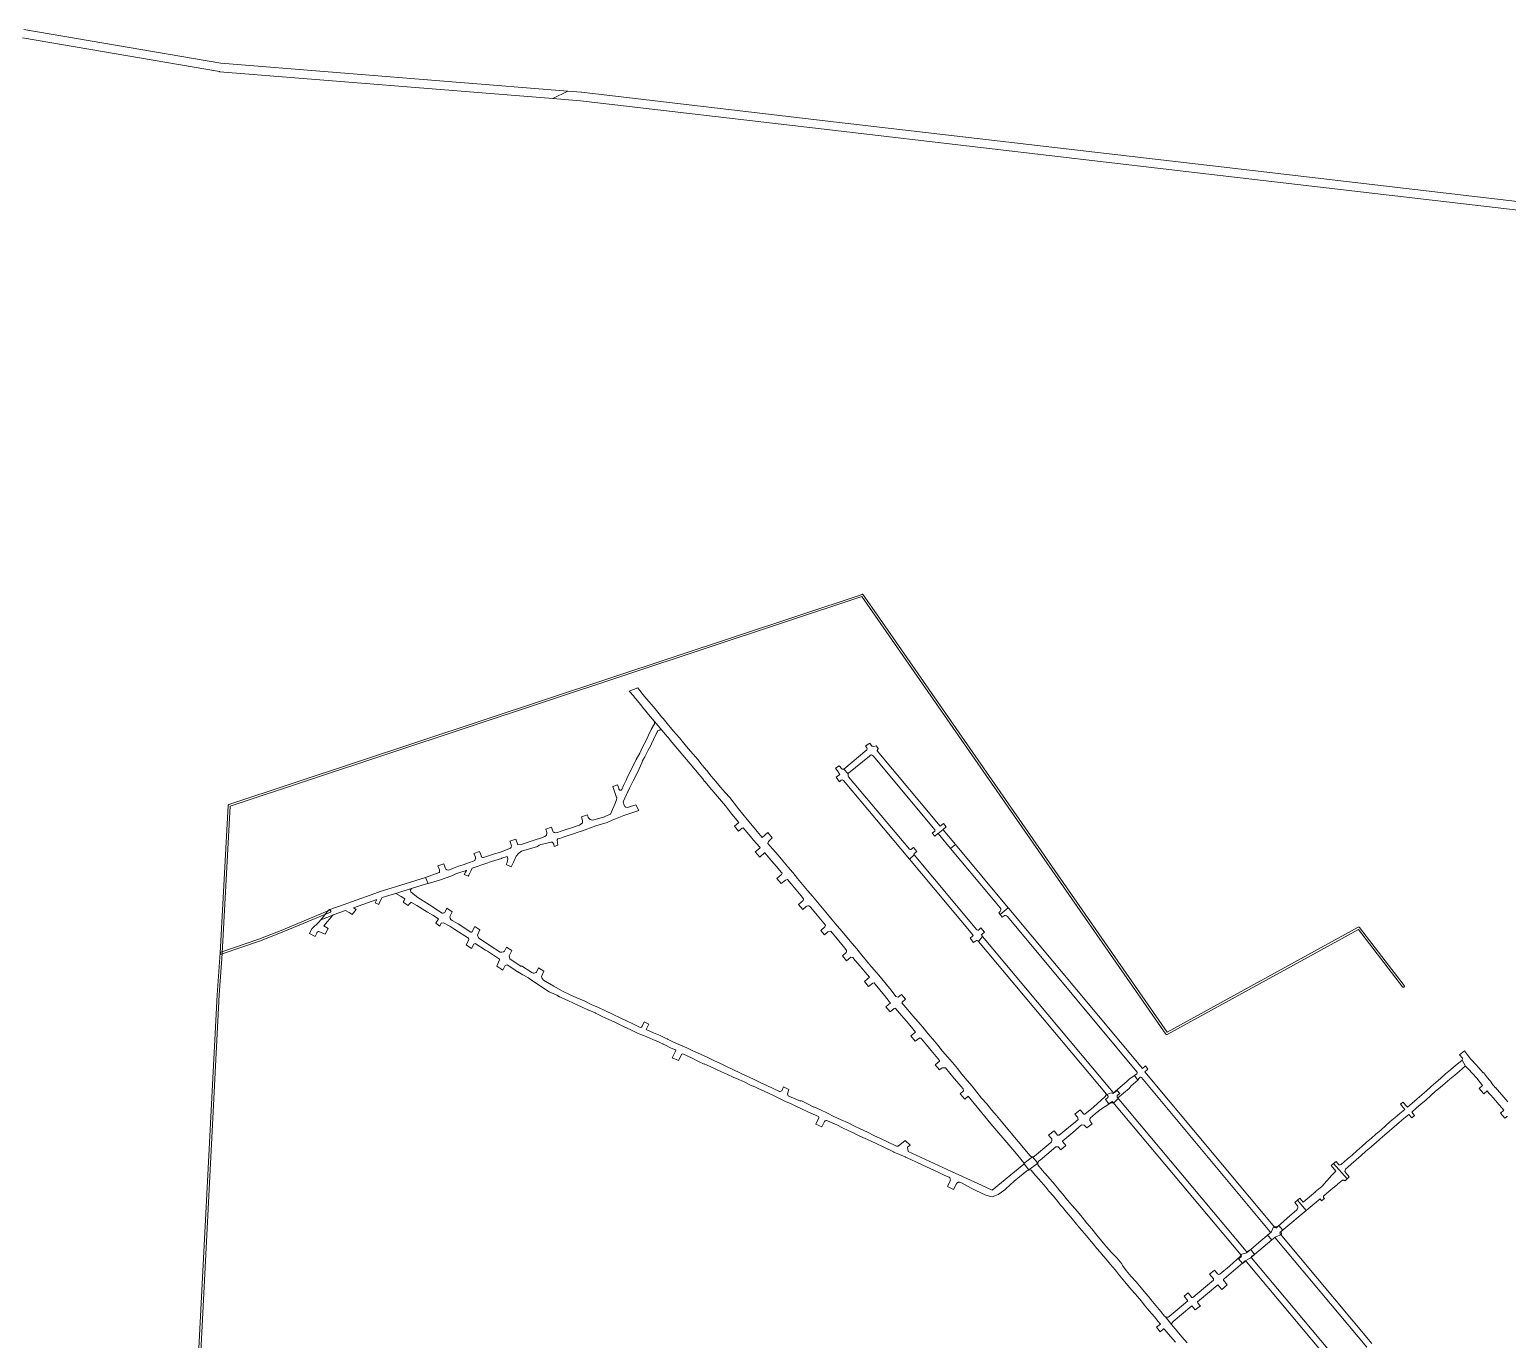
# Model space of a CAD drawing. Header units: inches. Extents: x 704148 to 723432, y 7075344 to 7101810.
# Drawn here: x 715544 to 718345, y 7098610 to 7101093 of the extents above; entities that cross this region are included whole.
import ezdxf

# ---------------------------------------------------------------- set-up
doc = ezdxf.new("R2010")
doc.units = ezdxf.units.IN
doc.header["$MEASUREMENT"] = 0
doc.layers.add('gisdb.gisadmin', color=7, linetype='Continuous', lineweight=9, true_color=0xccf5fc)

msp = doc.modelspace()

# ---------------------------------------------------------------- linework, layer by layer
at = {"layer": 'gisdb.gisadmin'}
for points in [[(715533.1198, 7101092.5497), (715906.1423, 7101028.6309), (716564.1614, 7100975.6165), (716535.1848, 7100961.8992), (715904.5011, 7101012.7113), (715903.7924, 7101012.8004), (715530.6444, 7101076.7407)], [(718522.4827, 7100731.9223), (717799.9325, 7100816.234), (717044.1231, 7100904.4939), (716587.8356, 7100957.6573), (716535.1848, 7100961.8992), (716564.1614, 7100975.6165), (716589.2625, 7100973.5942), (716589.5458, 7100973.5662), (717045.9769, 7100920.3861), (717801.7876, 7100832.126), (718525.4372, 7100747.6861)], [(717715.4778, 7098604.3689), (717706.3714, 7098615.0848), (717695.4095, 7098627.9756), (717693.6369, 7098630.1808), (717692.73, 7098630.13), (717686.6368, 7098624.3756), (717679.7874, 7098632.809), (717686.87, 7098638.48), (717686.885, 7098638.5803), (717682.5544, 7098643.9676), (717675.5415, 7098652.3614), (717665.8125, 7098664.0103), (717656.2752, 7098675.417), (717650.95, 7098682.07), (717642.78, 7098691.82), (717642.44, 7098692.23), (717640.2255, 7098694.9214), (717638.0887, 7098697.4077), (717628.5921, 7098708.4438), (717619.5663, 7098718.9506), (717609.7992, 7098730.3071), (717609.1437, 7098731.1218), (717603.5656, 7098738.5373), (717601.07, 7098741.5), (717592.35, 7098751.85), (717583.99, 7098761.79), (717574.8399, 7098772.6682), (717573.9066, 7098773.7284), (717573.231, 7098774.4109), (717572.7583, 7098775.0394), (717566.65, 7098782.3118), (717559.5955, 7098790.7664), (717558.9, 7098791.6), (717550.03, 7098802.14), (717542.27, 7098811.2), (717533.6, 7098821.15), (717525.3, 7098831.42), (717517.11, 7098841.31), (717509.17, 7098850.87), (717501.15, 7098860.51), (717499.3547, 7098862.6684), (717497.83, 7098864.5015), (717492.3, 7098871.15), (717484.07, 7098881.04), (717475.74, 7098891.07), (717469.6382, 7098898.408), (717460.6528, 7098908.7883), (717450.9926, 7098919.97), (717449.7353, 7098921.4253), (717441.9383, 7098930.4642), (717441.3242, 7098930.7127), (717440.1479, 7098930.9886), (717438.9433, 7098931.0805), (717437.7388, 7098930.9864), (717428.38, 7098943.27), (717428.01, 7098944.25), (717410.93, 7098965.51), (717365.84, 7099018.58), (717322.57, 7099070.56), (717316.0827, 7099065.0821), (717307.1495, 7099075.5582), (717313.83, 7099081.1), (717313.2846, 7099084.5088), (717308.6684, 7099089.6465), (717308.0681, 7099090.3549), (717305.494, 7099093.5778), (717295.93, 7099104.62), (717279.53, 7099124.3), (717277.73, 7099124.78), (717275.25, 7099124.82), (717273.49, 7099124.54), (717271.93, 7099123.7), (717268.5428, 7099120.8329), (717260.306, 7099130.4923), (717267.97, 7099137.25), (717268.2133, 7099138.6164), (717262.0234, 7099145.8924), (717252.7977, 7099157.344), (717243.4833, 7099168.3143), (717234.171, 7099179.287), (717232.8224, 7099180.8762), (717230.81, 7099181.43), (717222.2173, 7099175.1595), (717213.8831, 7099184.9331), (717223.0224, 7099192.4233), (717215.3632, 7099201.4444), (717205.7119, 7099212.816), (717196.2725, 7099223.9353), (717185.1755, 7099237.0089), (717184.7779, 7099237.435), (717182.45, 7099237.16), (717174.8179, 7099230.7456), (717166.5872, 7099240.3979), (717175.1416, 7099247.7608), (717173.8325, 7099249.1636), (717172.8423, 7099250.3321), (717164.212, 7099261.5652), (717155.1771, 7099272.4245), (717146.3771, 7099283.2445), (717144.399, 7099285.6774), (717141.72, 7099285.29), (717134.0175, 7099278.5848), (717126.0201, 7099287.9479), (717135.31, 7099296.29), (717135.31, 7099296.573), (717127.4435, 7099305.8559), (717117.923, 7099317.0956), (717108.6946, 7099328.2037), (717103.9704, 7099333.8866), (717100, 7099334.07), (717092.2729, 7099327.4582), (717084.1868, 7099336.9252), (717091.24, 7099343), (717092.12, 7099344.5), (717092.24, 7099345.5), (717092.2, 7099346.24), (717091.88, 7099347.18), (717089.18, 7099351.2), (717077.31, 7099365.42), (717062.07, 7099383.67), (717056.58, 7099382.43), (717050.1211, 7099376.8083), (717043.1196, 7099385.0055), (717051.15, 7099391.73), (717052.51, 7099394.83), (717036.38, 7099414.06), (717024.6255, 7099428.2828), (717023.2157, 7099429.9647), (717022.04, 7099430.92), (717020.94, 7099431.44), (717019.86, 7099431.66), (717018.66, 7099431.66), (717016.64, 7099430.98), (717015.86, 7099430.56), (717009.1091, 7099424.824), (717001.2923, 7099433.9756), (717010.1, 7099442.03), (717010.578, 7099445.0424), (717005.8677, 7099450.662), (716996.6432, 7099461.6775), (716986.9493, 7099473.2621), (716980.2864, 7099481.521), (716979.4, 7099481.55), (716976.12, 7099480.47), (716968.0321, 7099473.7647), (716960.0148, 7099483.6716), (716969.07, 7099490.84), (716969.85, 7099493.7772), (716968.4185, 7099495.4299), (716959.1385, 7099506.3699), (716950.0447, 7099517.1044), (716940.3878, 7099528.4908), (716937.4151, 7099531.9956), (716936.33, 7099532.2), (716928.1, 7099524.38), (716927.4881, 7099523.8648), (716919.1663, 7099534.148), (716927.65, 7099541.16), (716928.1699, 7099542.5138), (716920.6812, 7099550.4093), (716912.1606, 7099560.5286), (716910.6891, 7099562.2843), (716896.4166, 7099579.3753), (716894.52, 7099579.13), (716887.4927, 7099573.287), (716879.893, 7099582.6779), (716887.989, 7099589.4773), (716874.8575, 7099605.2383), (716866.723, 7099616.2693), (716862.76, 7099620.96), (716843.9472, 7099643.2186), (716841.3338, 7099646.2371), (716841.2596, 7099646.3235), (716832.4108, 7099656.692), (716830.2343, 7099659.2411), (716823.592, 7099667.0206), (716823.2188, 7099667.4743), (716819.5882, 7099672.057), (716757.66, 7099745.43), (716754.4471, 7099749.8602), (716752.2531, 7099752.4293), (716741.905, 7099764.5458), (716728.0556, 7099781.004), (716724.4451, 7099785.6014), (716717.0285, 7099794.519), (716709.3422, 7099803.7685), (716708.0257, 7099805.329), (716701.5603, 7099812.9933), (716698.8028, 7099816.3087), (716691.9669, 7099824.5292), (716687.4469, 7099830.0092), (716681.6862, 7099837.0004), (716680.4336, 7099838.5206), (716696.49, 7099845.0318), (716699.79, 7099840.19), (716700.75, 7099838.87), (716704.31, 7099834.71), (716706.11, 7099832.45), (716713.79, 7099823.31), (716721.61, 7099814.04), (716729.33, 7099804.75), (716736.89, 7099795.66), (716741.39, 7099789.93), (716744.58, 7099786.6), (716752.19, 7099777.14), (716764.42, 7099762.82), (716775.24, 7099750.15), (716782.87, 7099740.88), (716792.11, 7099729.78), (716801.17, 7099718.9), (716810.28, 7099708.74), (716818.67, 7099698.35), (716827.18, 7099688.24), (716835.76, 7099677.41), (716844.58, 7099667.08), (716853.43, 7099656.71), (716862.14, 7099646.65), (716870.67, 7099636.8), (716879.34, 7099626.12), (716887.15, 7099615.48), (716895.54, 7099605.41), (716903.93, 7099595.34), (716914.13, 7099583.11), (716922.97, 7099572.54), (716932.29, 7099561.42), (716943.0471, 7099570.576), (716951.2865, 7099560.2103), (716943.98, 7099553.64), (716943.15, 7099549.97), (716952.59, 7099538.84), (716962.25, 7099527.45), (716971.34, 7099516.72), (716980.62, 7099505.78), (716990.06, 7099494.89), (716999.22, 7099483.53), (717008.91, 7099471.95), (717018.13, 7099460.94), (717027.53, 7099449.71), (717030.59, 7099446.06), (717036.88, 7099438.57), (717046.24, 7099427.42), (717055.71, 7099416.13), (717065, 7099405.38), (717074.63, 7099394.02), (717084.06, 7099382.9), (717092.96, 7099372.18), (717102.63, 7099360.54), (717111.49, 7099349.87), (717121, 7099338.43), (717130.23, 7099327.32), (717139.65, 7099316.2), (717148.87, 7099305.32), (717153.31, 7099300.08), (717158.79, 7099293.34), (717167.59, 7099282.52), (717176.71, 7099271.56), (717185.53, 7099260.08), (717189.87, 7099258.73), (717196.096, 7099263.4676), (717204.0557, 7099254.67), (717197.43, 7099249.33), (717197.13, 7099247.65), (717208.47, 7099234.29), (717217.91, 7099223.17), (717227.56, 7099211.8), (717236.39, 7099201.4), (717246.37, 7099189.64), (717255.68, 7099178.67), (717265.13, 7099167.54), (717274.21, 7099156.26), (717283.5, 7099145.34), (717292.82, 7099134.38), (717302.17, 7099123.38), (717310.89, 7099112.46), (717320.57, 7099100.34), (717330.13, 7099089.7), (717339.18, 7099078.47), (717348.13, 7099067.38), (717357.81, 7099056.1), (717367.1, 7099045.24), (717376.37, 7099034.21), (717385.92, 7099022.85), (717394.7276, 7099011.908), (717440.1278, 7098957.9723), (717440.8685, 7098957.2339), (717441.7261, 7098956.6353), (717442.6747, 7098956.1948), (717443.6853, 7098955.9257), (717444.7274, 7098955.8361), (717454.53, 7098943.96), (717454.4, 7098940.5), (717463.1, 7098930.43), (717472.75, 7098919.26), (717482.22, 7098908.32), (717491.9, 7098897.11), (717496.63, 7098891.49), (717501.43, 7098885.5), (717510.96, 7098873.71), (717519.8, 7098863.47), (717529.63, 7098852.07), (717538.66, 7098841.31), (717547.75, 7098830.18), (717556.73, 7098819.3), (717566.34, 7098807.7), (717575.46, 7098796.7), (717585.01, 7098785.33), (717594.57, 7098774.47), (717604.54, 7098764.26), (717613.94, 7098752.8), (717615.16, 7098749.74), (717621.93, 7098740.74), (717631.7, 7098729.38), (717640.72, 7098718.88), (717650.22, 7098707.84), (717659.51, 7098697.03), (717664.31, 7098690.89), (717668.49, 7098685.74), (717668.55, 7098685.68), (717678.09, 7098674.27), (717687.82, 7098662.62), (717694.93, 7098654.11), (717696.42, 7098652.78), (717707.88, 7098638), (717718.56, 7098625.45), (717727.67, 7098614.73), (717737.72, 7098603.14)], [(715831.3701, 7097947.6556), (715899.157, 7099262.9363), (715899.1599, 7099262.9822), (715905.0793, 7099342.235), (715905.1102, 7099342.4662), (715905.2061, 7099342.8014), (715905.3587, 7099343.115), (715905.5634, 7099343.3973), (715905.814, 7099343.6397), (715906.103, 7099343.8348), (715906.425, 7099343.9782), (715978.274, 7099368.4783), (716023.9957, 7099386.419), (716112.268, 7099423.1751), (716112.3843, 7099423.2192), (716112.7225, 7099423.3039), (716113.0703, 7099423.3285), (716113.4171, 7099423.2923), (716113.7523, 7099423.1964), (716114.0659, 7099423.0438), (716114.3481, 7099422.8392), (716114.5905, 7099422.5885), (716114.7857, 7099422.2996), (716114.9278, 7099421.9811), (716115.0124, 7099421.6429), (716115.037, 7099421.295), (716115.0008, 7099420.9482), (716114.905, 7099420.613), (716114.7524, 7099420.2995), (716114.5476, 7099420.0172), (716114.2969, 7099419.7748), (716114.0081, 7099419.5797), (716113.8059, 7099419.4817), (716025.5176, 7099382.7191), (716025.4793, 7099382.7037), (715979.6928, 7099364.7374), (715979.6114, 7099364.7075), (715908.9705, 7099340.6194), (715903.1511, 7099262.7058), (715835.3379, 7097946.9136)], [(718078.3898, 7098595.0668), (717904.6602, 7098802.4206), (717904.2077, 7098802.7538), (717903.5401, 7098802.9819), (717898.1326, 7098798.4252), (717890.1214, 7098807.3669), (717894.5021, 7098811.4061), (717894.8692, 7098812.449), (717894.7945, 7098813.8249), (717894.449, 7098814.6216), (717650.9166, 7099106.4603), (717650.0267, 7099106.6672), (717649.1135, 7099106.6367), (717648.8147, 7099106.5736), (717646.3757, 7099104.5818), (717644.0891, 7099101.358), (717637.9841, 7099109.784), (717641.9937, 7099113.1274), (717642.7651, 7099114.2127), (717642.9946, 7099115.4218), (717642.7609, 7099116.5267), (717642.3406, 7099117.2351), (717396.9004, 7099411.4894), (717395.5723, 7099412.6081), (717394.7831, 7099412.9779), (717393.5093, 7099413.2628), (717392.2052, 7099413.2084), (717391.7791, 7099413.1148), (717390.9596, 7099412.8182), (717390.5723, 7099412.6176), (717387.3325, 7099410.2708), (717383.4789, 7099414.9572), (717398.6243, 7099428.138), (717399.9052, 7099426.6056), (717652.869, 7099123.2776), (717658.8698, 7099128.4311), (717663.427, 7099121.7713), (717657.6966, 7099117.1772), (717903.7364, 7098822.2216), (717904.1856, 7098821.8905), (717905.4967, 7098821.4416), (717906.876, 7098821.5893), (717911.4722, 7098825.4416), (717918.7935, 7098816.7031), (717914.1942, 7098812.8347), (717913.4816, 7098811.3017), (717913.8446, 7098810.155), (717913.8402, 7098810.1491), (717913.9478, 7098810.0205), (718087.9488, 7098602.3217)], [(718094.7914, 7098465.1279), (717850.311, 7098757.1576), (717849.1833, 7098758.1107), (717847.5087, 7098757.4197), (717842.8402, 7098753.5884), (717835.2249, 7098762.7457), (717839.8329, 7098766.5275), (717840.4654, 7098768.1967), (717840.0977, 7098769.3573), (717597.0085, 7099059.7252), (717595.7244, 7099060.4883), (717594.3162, 7099060.0148), (717589.1371, 7099056.3493), (717582.6122, 7099064.6048), (717587.2387, 7099068.1918), (717588.0764, 7099069.4568), (717587.8532, 7099070.6611), (717341.9715, 7099364.2561), (717349.9018, 7099373.4748), (717597.2567, 7099078.1225), (717598.5124, 7099077.5383), (717600.0861, 7099077.8921), (717604.7036, 7099081.8432), (717609.7533, 7099075.6442), (717605.1492, 7099071.8245), (717604.7645, 7099070.284), (717604.8631, 7099069.0368), (717849.4024, 7098776.9368), (717850.2015, 7098776.7237), (717850.9969, 7098776.6282), (717852.2174, 7098776.6851), (717858.0195, 7098780.3184), (717865.1617, 7098770.6447), (717859.8598, 7098767.5664), (717859.492, 7098766.6854), (717859.4454, 7098766.1517), (717859.6851, 7098765.0603), (717859.8061, 7098764.5097), (718040.1394, 7098549.1032)], [(718344.86, 7099032.27), (718343.25, 7099032.03), (718341.96, 7099031.28), (718339.4831, 7099029.1629), (718331.4064, 7099038.5945), (718337.34, 7099043.51), (718337.8373, 7099044.2314), (718325.2613, 7099059.1086), (718321.89, 7099062.71), (718312.9797, 7099072.9431), (718310.1535, 7099075.9053), (718309.5547, 7099076.5692), (718305.9507, 7099080.7962), (718299.7931, 7099075.5106), (718291.2455, 7099085.492), (718297.4159, 7099091.1571), (718286.4335, 7099104.9027), (718278.7373, 7099113.6971), (718270.5502, 7099122.1452), (718269.9955, 7099122.7477), (718265.437, 7099127.9607), (718258.61, 7099138.82), (718259.25, 7099142.97), (718254.07, 7099149.0192), (718263.2731, 7099156.62), (718267.07, 7099151.99), (718274.03, 7099142.44), (718278.8125, 7099136.9708), (718282.04, 7099133.28), (718284.5282, 7099130.7125), (718290.51, 7099124.54), (718298.71, 7099115.17), (718299.1, 7099115.5), (718307.02, 7099105.78), (718314.78, 7099096.26), (718314.21, 7099095.77), (718321.73, 7099086.95), (718322.26, 7099087.39), (718329.83, 7099078.46), (718337.75, 7099069.12), (718345.54, 7099059.92)]]:
    msp.add_lwpolyline(points, dxfattribs=at)
for points in [[(717123.6925, 7100021.2586), (717144.6274, 7099991.3037), (717699.6219, 7099192.2556), (718061.8734, 7099391.1875), (718062.1839, 7099391.325), (718062.5222, 7099391.4097), (718062.87, 7099391.4342), (718063.2168, 7099391.398), (718063.552, 7099391.302), (718063.8655, 7099391.1493), (718064.1477, 7099390.9446), (718064.3901, 7099390.694), (718064.4233, 7099390.652), (718148.9185, 7099280.5469), (718149.0805, 7099280.2999), (718149.2225, 7099279.9814), (718149.3071, 7099279.6432), (718149.3316, 7099279.2954), (718149.2954, 7099278.9485), (718149.1995, 7099278.6133), (718149.0468, 7099278.2998), (718148.842, 7099278.0176), (718148.5914, 7099277.7752), (718148.3024, 7099277.5801), (718147.984, 7099277.4381), (718147.6457, 7099277.3535), (718147.2979, 7099277.3289), (718146.9511, 7099277.3652), (718146.6158, 7099277.4611), (718146.3023, 7099277.6138), (718146.0201, 7099277.8185), (718145.7778, 7099278.0692), (718145.7446, 7099278.1112), (718062.2944, 7099386.8544), (717699.9691, 7099187.8819), (717699.6588, 7099187.7444), (717699.3204, 7099187.6597), (717698.9726, 7099187.6352), (717698.6258, 7099187.6714), (717698.2906, 7099187.7674), (717697.9771, 7099187.92), (717697.6948, 7099188.1247), (717697.4525, 7099188.3754), (717697.3633, 7099188.4941), (717141.3448, 7099989.0167), (717121.2675, 7100017.7445), (715924.0769, 7099620.3457), (715909.0716, 7099341.9784), (715909.038, 7099341.7059), (715908.9422, 7099341.3707), (715908.7896, 7099341.0572), (715908.5848, 7099340.7749), (715908.3343, 7099340.5325), (715908.0453, 7099340.3373), (715907.7269, 7099340.1953), (715907.3886, 7099340.1106), (715907.0408, 7099340.086), (715906.694, 7099340.1221), (715906.3587, 7099340.2181), (715906.0452, 7099340.3707), (715905.7629, 7099340.5753), (715905.5206, 7099340.8259), (715905.3253, 7099341.1149), (715905.1833, 7099341.4333), (715905.0987, 7099341.7716), (715905.0741, 7099342.1194), (715905.0767, 7099342.1937), (715920.1553, 7099621.9222), (715920.1889, 7099622.1948), (715920.2847, 7099622.53), (715920.4373, 7099622.8435), (715920.6421, 7099623.1258), (715920.8927, 7099623.3682), (715921.1816, 7099623.5633), (715921.5114, 7099623.7093), (717121.4226, 7100022.0113), (717121.7385, 7100022.0883), (717122.0863, 7100022.1129), (717122.4332, 7100022.0767), (717122.7684, 7100021.9807), (717123.0818, 7100021.8281), (717123.3642, 7100021.6234), (717123.6065, 7100021.3728)], [(716299.1805, 7099474.2184), (716294.1151, 7099485.3646), (716320.25, 7099494.83), (716320.4591, 7099495.4516), (716320.96, 7099496.94), (716320.58, 7099499.57), (716317.5682, 7099507.1493), (716329.052, 7099511.0883), (716329.76, 7099509.06), (716331.7, 7099503.36), (716332.91, 7099501.25), (716334.72, 7099500.01), (716337.17, 7099499.4), (716339.62, 7099499.85), (716347.51, 7099503.19), (716356.95, 7099506.51), (716365.68, 7099509.58), (716375.63, 7099513.16), (716386.42, 7099516.9), (716387.41, 7099517.74), (716388.57, 7099519.44), (716389.12, 7099521.49), (716388.84, 7099523.8), (716386.4, 7099529.7), (716386.0562, 7099530.6412), (716396.7714, 7099534.3167), (716397.08, 7099533.44), (716399.36, 7099526.96), (716399.91, 7099525.86), (716400.54, 7099524.85), (716401.17, 7099524.12), (716401.89, 7099523.51), (716402.66, 7099523.18), (716404.36, 7099523.11), (716415.56, 7099526.84), (716425.05, 7099530.01), (716434.59, 7099533.03), (716444.63, 7099536.5), (716453.33, 7099540), (716455.12, 7099541.19), (716456.36, 7099542.98), (716456.94, 7099545.11), (716456.61, 7099547.46), (716454.37, 7099553.54), (716454.1967, 7099554.014), (716465.0273, 7099557.7289), (716469.05, 7099547.19), (716475.37, 7099547.58), (716483.04, 7099550.18), (716492.78, 7099553.53), (716502.15, 7099556.75), (716511.78, 7099560.06), (716520.42, 7099563.25), (716523.33, 7099565.85), (716524.18, 7099569.81), (716524.21, 7099570.54), (716521.9571, 7099577.2311), (716532.8619, 7099580.9506), (716535.37, 7099573.47), (716536.13, 7099572.2), (716537.16, 7099571.32), (716538.24, 7099570.79), (716539.29, 7099570.5), (716540.95, 7099570.25), (716544.4, 7099570.76), (716551.17, 7099573.19), (716560.64, 7099576.23), (716570.53, 7099579.56), (716579.53, 7099582.6), (716585.94, 7099584.76), (716591.45, 7099588.73), (716591.72, 7099590.29), (716591.81, 7099591.58), (716591.68, 7099593.6), (716589.4944, 7099600.2671), (716600.9756, 7099604.1832), (716602.61, 7099599.1), (716604.01, 7099597.09), (716605.93, 7099595.57), (716608.18, 7099594.52), (716610.62, 7099594.27), (716613.12, 7099594.44), (716620.27, 7099596.85), (716633.78, 7099600.64), (716633.87, 7099600.83), (716644.72, 7099605.35), (716652.95, 7099624.55), (716656.26, 7099632.26), (716656.51, 7099636.13), (716656.55, 7099636.69), (716656.4, 7099637.14), (716652.48, 7099648.49), (716649.1742, 7099658.1107), (716657.9757, 7099660.7512), (716659.6063, 7099656.2431), (716660.356, 7099654.0455), (716660.8383, 7099652.6315), (716661.0975, 7099652.1631), (716661.4322, 7099651.7452), (716661.8328, 7099651.39), (716662.2876, 7099651.1076), (716662.7836, 7099650.9062), (716663.3065, 7099650.7915), (716663.8413, 7099650.7669), (716664.3726, 7099650.8331), (716664.885, 7099650.9881), (716665.3638, 7099651.2276), (716665.7953, 7099651.5445), (716666.1669, 7099651.9299), (716666.4681, 7099652.3725), (716669.6599, 7099659.6613), (716669.6678, 7099659.6777), (716674.5032, 7099669.7359), (716675.929, 7099672.7017), (716675.9008, 7099672.7813), (716693.5119, 7099709.2767), (716700.1187, 7099721.1215), (716705.5093, 7099732.1793), (716711.5911, 7099743.9281), (716716.7744, 7099754.9168), (716722.096, 7099765.9055), (716727.88, 7099776.85), (716727.8847, 7099776.8702), (716728.35, 7099778.89), (716728.0556, 7099781.004), (716741.905, 7099764.5458), (716741.2599, 7099764.7531), (716739.8335, 7099764.9632), (716738.392, 7099764.9364), (716738.1084, 7099764.8838), (716736.9745, 7099764.6735), (716735.6193, 7099764.1816), (716734.3924, 7099763.4905), (716732.8042, 7099760.4852), (716726.2013, 7099746.7737), (716722.2479, 7099738.4116), (716720.9083, 7099735.8236), (716716.2325, 7099726.7911), (716709.9272, 7099714.0721), (716705.5919, 7099706.2997), (716703.8507, 7099702.5997), (716698.85, 7099691.33), (716693.3458, 7099679.5167), (716687.7303, 7099668.4642), (716682.0358, 7099657.2563), (716681.3979, 7099655.8495), (716681.3853, 7099655.8938), (716678.0633, 7099648.9359), (716677.4603, 7099647.5589), (716677.1687, 7099646.9414), (716676.1972, 7099645.0273), (716674.9565, 7099642.4286), (716668.6661, 7099629.0604), (716670.86, 7099622.21), (716672.12, 7099620.05), (716674.03, 7099618.63), (716676.3, 7099618.07), (716678.57, 7099618.41), (716692.9328, 7099623.1565), (716698.2821, 7099612.4487), (716670.1499, 7099602.5898), (716654.4058, 7099596.8357), (716649.4653, 7099594.3281), (716638.5253, 7099589.6181), (716616.86, 7099583.0337), (716589.966, 7099573.4555), (716583.3661, 7099571.2297), (716574.3702, 7099568.191), (716564.4692, 7099564.8574), (716555.032, 7099561.8266), (716548.454, 7099559.4655), (716545.0262, 7099558.3814), (716543.52, 7099556.86), (716544.7153, 7099546.4639), (716537.8698, 7099543.9878), (716537.7829, 7099545.9242), (716537.6521, 7099547.1228), (716537.3398, 7099548.2873), (716536.8533, 7099549.3904), (716536.2039, 7099550.4063), (716535.4069, 7099551.311), (716535.005, 7099551.6435), (716534.5549, 7099551.907), (716534.0683, 7099552.0946), (716533.5578, 7099552.2015), (716533.0368, 7099552.225), (716532.5188, 7099552.1643), (716515.9363, 7099548.8028), (716512.4102, 7099547.5875), (716509.8567, 7099546.7099), (716506.3874, 7099544.3996), (716476.3155, 7099535.0371), (716470.3304, 7099530.9188), (716465.9849, 7099526.0697), (716461.2529, 7099515.5679), (716456.3761, 7099505.6455), (716446.8854, 7099509.7977), (716449.14, 7099513.99), (716450.35, 7099520.61), (716448.902, 7099525.2899), (716438.5099, 7099521.6883), (716438.2116, 7099521.5895), (716419.3619, 7099515.4582), (716408.2186, 7099511.7471), (716382.4371, 7099502.819), (716380.5208, 7099498.8643), (716376.261, 7099490.0734), (716375.0894, 7099487.6556), (716367.6767, 7099490.751), (716370.1721, 7099495.4136), (716371.6358, 7099498.5388), (716371.7803, 7099499.0218), (716369.661, 7099498.2596), (716360.9311, 7099495.1896), (716351.8438, 7099491.9937), (716344.298, 7099488.7994), (716320.4233, 7099480.4151)], [(717275.2548, 7099576.5135), (717265.5939, 7099568.5795), (717265.5916, 7099568.5824), (717265.424, 7099568.44), (717259.5134, 7099563.4178), (717254.5738, 7099569.3109), (717259.1826, 7099573.11), (717259.7156, 7099573.7922), (717259.8467, 7099575.154), (717259.7304, 7099575.4826), (717259.445, 7099575.9359), (717142.9575, 7099715.2972), (717141.4123, 7099716.8718), (717139.4436, 7099717.8761), (717137.5465, 7099717.3968), (717135.4392, 7099715.5458), (717096.06, 7099682.81), (717095.0508, 7099681.7487), (717093.8515, 7099683.0259), (717088.385, 7099689.4339), (717087.1065, 7099690.9719), (717130.8005, 7099727.2946), (717131.0558, 7099728.4532), (717130.9603, 7099729.8214), (717130.5133, 7099730.9628), (717127.927, 7099734.06), (717133.3784, 7099737.9984), (717135.9874, 7099739.8119), (717140.2595, 7099734.4523), (717141.8903, 7099734.0072), (717143.6554, 7099733.6712), (717147.9666, 7099735.103), (717152.3702, 7099729.3695), (717151.4134, 7099728.5697), (717150.927, 7099727.7488), (717150.5905, 7099726.8558), (717150.4143, 7099725.918), (717150.3943, 7099725.1112), (717269.3809, 7099582.7601), (717275.5541, 7099587.8681), (717280.9231, 7099581.4254), (717275.5522, 7099576.9361), (717275.3285, 7099576.6705)], [(717220.095, 7099528.3273), (717211.1112, 7099520.3649), (717086.1725, 7099669.4084), (717083.9943, 7099670.4139), (717081.9458, 7099669.7798), (717078.4458, 7099666.8447), (717072.2578, 7099675.5414), (717079.5892, 7099680.8046), (717076.0015, 7099685.8718), (717071.3471, 7099692.8131), (717078.2029, 7099697.0514), (717082.8715, 7099691.3735), (717084.0858, 7099690.8614), (717085.5812, 7099690.6068), (717087.1065, 7099690.9719), (717088.3643, 7099689.4167), (717093.8515, 7099683.0259), (717095.0508, 7099681.7487), (717094.8917, 7099680.484), (717094.9235, 7099678.7659), (717095.3332, 7099677.18), (717096.0657, 7099676.286), (717211.3358, 7099538.7765), (717212.5513, 7099538.4366), (717214.0343, 7099538.5804), (717219.0426, 7099542.3065), (717225.0185, 7099534.7664), (717220.3988, 7099531.125), (717219.7738, 7099529.8142), (717220.0174, 7099528.4199)], [(717265.5939, 7099568.5795), (717275.2548, 7099576.5135), (717275.1972, 7099576.0836), (717275.4263, 7099575.5275), (717298.3662, 7099548.0831), (717289.2088, 7099540.3275)], [(717398.6243, 7099428.138), (717383.4789, 7099414.9572), (717380.508, 7099418.5701), (717383.1874, 7099420.9184), (717384.5326, 7099423.6078), (717384.2654, 7099426.1822), (717383.4315, 7099427.603), (717364.2504, 7099450.5506), (717289.2088, 7099540.3275), (717298.3662, 7099548.0831)], [(717349.9018, 7099373.4748), (717341.9715, 7099364.2561), (717341.0009, 7099365.4151), (717339.8833, 7099366.1153), (717338.3877, 7099365.8132), (717332.8681, 7099362.2698), (717326.4703, 7099370.3137), (717331.0728, 7099374.1277), (717331.8653, 7099375.3423), (717331.6294, 7099376.5946), (717211.1112, 7099520.3649), (717220.095, 7099528.3273), (717339.2624, 7099386.1685), (717340.8537, 7099385.2056), (717342.3685, 7099385.6656), (717346.5784, 7099389.6266), (717353.4261, 7099381.9247), (717348.8754, 7099377.6945), (717347.9489, 7099376.6786), (717348.3639, 7099375.311)], [(716118.2387, 7099413.9113), (716095.7525, 7099405.3986), (716110.3639, 7099423.1374), (716110.9517, 7099423.7222), (716111.6145, 7099424.2204), (716112.3396, 7099424.6225), (716113.1132, 7099424.9208), (716139.723, 7099434.1332), (716153.7817, 7099439.1443), (716198.2133, 7099454.729), (716208.25, 7099458.691), (716208.4093, 7099458.7413), (716247.2537, 7099470.5743), (716294.0772, 7099485.3509), (716294.1151, 7099485.3646), (716299.1805, 7099474.2184), (716298.3764, 7099473.9838), (716298.3165, 7099474.125), (716298.1532, 7099474.0625), (716297.8602, 7099473.9614), (716267.8978, 7099464.506), (716247.6136, 7099458.1526), (716241.8959, 7099456.4343), (716211.9428, 7099447.273), (716207.2066, 7099437.869), (716205.4368, 7099434.3787), (716198.8273, 7099437.6281), (716202.0584, 7099443.3615), (716157.4344, 7099427.7138), (716162.4361, 7099424.5474), (716155.3693, 7099415.1322), (716149.2416, 7099419.0464), (716142.603, 7099422.513), (716119.3749, 7099414.3414), (716118.2739, 7099413.9541)], [(717623.7095, 7099099.4613), (717627.7056, 7099102.8858), (717637.9841, 7099109.784), (717644.0891, 7099101.358), (717631.5369, 7099090.3656), (717627.7138, 7099085.6127), (717606.0814, 7099067.5815), (717606.36, 7099065.71), (717598.75, 7099057.93), (717593.24, 7099058.24), (717571.688, 7099044.5547), (717568.2071, 7099041.4081), (717567.8433, 7099041.0923), (717554.2097, 7099029.7281), (717554.0092, 7099029.4566), (717553.5747, 7099028.6194), (717553.2767, 7099027.7244), (717553.1227, 7099026.7938), (717553.1165, 7099025.8505), (717553.2582, 7099024.9179), (717553.5443, 7099024.019), (717553.9677, 7099023.1761), (717554.518, 7099022.41), (717557.6649, 7099018.6864), (717547.3424, 7099010.5958), (717542.15, 7099016.22), (717537.4, 7099016.45), (717520.68, 7099002.15), (717501.85, 7098986.48), (717501.57, 7098985.77), (717501.61, 7098984.8), (717501.95, 7098984.07), (717507.6249, 7098977.1091), (717498.0877, 7098968.9534), (717493.31, 7098974.8), (717488.99, 7098974.91), (717471.77, 7098960.37), (717459.34, 7098949.87), (717456.06, 7098947.66), (717454.53, 7098943.96), (717437.7388, 7098930.9864), (717436.5631, 7098930.7084), (717435.444, 7098930.2531), (717434.0649, 7098929.3732), (717409.5306, 7098909.6167), (717393.32, 7098894.81), (717391.8, 7098893.28), (717379.56, 7098884.61), (717372.9445, 7098881.8049), (717368.19, 7098880.1), (717356.34, 7098883.02), (717337.1906, 7098892.077), (717328.133, 7098896.4611), (717310.9565, 7098906.0113), (717307.0657, 7098907.7708), (717306.6716, 7098907.8467), (717305.6183, 7098907.8743), (717304.5746, 7098907.7297), (717303.5685, 7098907.4166), (717302.6269, 7098906.9434), (717301.7753, 7098906.3229), (717301.0364, 7098905.5717), (717300.43, 7098904.71), (717295.076, 7098894.0899), (717283.65, 7098899.5309), (717284.39, 7098901.15), (717288.65, 7098910.46), (717288.93, 7098912.06), (717288.65, 7098913.7), (717288.29, 7098914.94), (717287.57, 7098916.06), (717286.41, 7098917.06), (717278.6564, 7098920.7026), (717268.5057, 7098925.4057), (717257.8268, 7098930.3535), (717236.6462, 7098940.1669), (717224.6591, 7098945.7208), (717214.0705, 7098950.6268), (717204.0478, 7098955.2705), (717203.3112, 7098955.5902), (717192.3513, 7098960.3477), (717181.8818, 7098964.8923), (717181.3613, 7098965.1332), (717171.1452, 7098970.1609), (717170.73, 7098970.34), (717170.37, 7098970.51), (717160.1, 7098975.36), (717149.37, 7098980.42), (717138.8, 7098985.3), (717127.14, 7098990.68), (717117.05, 7098995.34), (717106.12, 7099000.53), (717106.33, 7099000.98), (717095.19, 7099005.91), (717084.21, 7099010.78), (717073.65, 7099016.5), (717055.81, 7099024.42), (717054.29, 7099024.78), (717053.01, 7099024.58), (717051.33, 7099023.9), (717050.05, 7099022.74), (717045.1818, 7099012.467), (717034.1501, 7099017.6894), (717039.77, 7099029.54), (717039.53, 7099030.82), (717038.89, 7099032.14), (717019.02, 7099041.35), (717007.86, 7099046.52), (717004.0186, 7099048.3932), (716999.9188, 7099050.1521), (716997.2376, 7099051.3835), (716986.8935, 7099056.1527), (716976.6424, 7099060.6351), (716976.1122, 7099060.8825), (716959.8069, 7099068.9806), (716953.5722, 7099071.8988), (716935.8331, 7099080.2015), (716923.1632, 7099086.1315), (716918.3198, 7099088.428), (716909.92, 7099091.98), (716899.16, 7099097.27), (716888.07, 7099102.18), (716877.05, 7099106.73), (716866.28, 7099111.8), (716855.26, 7099116.99), (716844.39, 7099121.97), (716833.41, 7099126.99), (716822.59, 7099132), (716822.47, 7099131.74), (716811.41, 7099136.88), (716799.51, 7099142.67), (716781.76, 7099151.3), (716779.77, 7099150.6), (716773.794, 7099138.203), (716761.7163, 7099143.7891), (716768.2627, 7099157.4134), (716768.3929, 7099157.7479), (716767.9602, 7099158.4563), (716759.5807, 7099161.8454), (716758.3732, 7099162.4138), (716747.8256, 7099168.116), (716747.7019, 7099168.1829), (716744.3932, 7099169.6004), (716743.8834, 7099169.8371), (716740.6334, 7099171.4395), (716735.48, 7099173.71), (716724.95, 7099178.35), (716713.9, 7099183.21), (716707.1837, 7099186.1726), (716702.5022, 7099187.9601), (716696.0131, 7099190.4793), (716683.3764, 7099196.5078), (716680.4815, 7099197.8867), (716679.0625, 7099198.5626), (716669.57, 7099202.74), (716658.98, 7099208.01), (716653.178, 7099210.9), (716648.4029, 7099213.1759), (716645.7285, 7099214.4506), (716637.28, 7099218.16), (716626.33, 7099222.96), (716616.5821, 7099228.0815), (716615.464, 7099228.5694), (716603.5203, 7099233.7817), (716603.1826, 7099233.9353), (716589.6067, 7099240.3665), (716576.2121, 7099246.3406), (716562.346, 7099252.674), (716560.9283, 7099253.321), (716548.8279, 7099258.8431), (716547.7856, 7099259.3818), (716543.0248, 7099262.1454), (716533, 7099266.76), (716528.66, 7099268.76), (716519.98, 7099274.38), (716509.3, 7099281.47), (716498.77, 7099288.47), (716490.5044, 7099293.9491), (716489.0555, 7099294.8709), (716478.7117, 7099300.8356), (716469.1755, 7099306.3345), (716468.4581, 7099306.7826), (716459.6439, 7099312.73), (716452.5425, 7099317.5216), (716448.84, 7099319.77), (716445.12, 7099318.6), (716440.4868, 7099309.8124), (716429.1982, 7099317.0609), (716434.69, 7099329), (716434.3042, 7099330.2675), (716411.3424, 7099345.635), (716408.159, 7099347.7372), (716388.31, 7099360.23), (716385.62, 7099358.96), (716381.048, 7099350.6931), (716371.4552, 7099357.5392), (716376.15, 7099367.15), (716375.47, 7099370.14), (716349.56, 7099386.57), (716340.19, 7099393), (716328.12, 7099399.6), (716324.02, 7099398.53), (716321.4587, 7099393.2202), (716313.8145, 7099398.6756), (716318.7571, 7099407.1924), (716307.9498, 7099413.8553), (716298.0119, 7099419.9065), (716287.6102, 7099426.2144), (716277.4905, 7099432.423), (716267.8676, 7099437.8409), (716266.41, 7099437.67), (716263.3596, 7099434.6837), (716261.17, 7099432.54), (716252.0954, 7099438.7782), (716253.4812, 7099441.7336), (716255.0521, 7099445.0839), (716247.9357, 7099449.3072), (716237.8945, 7099455.2104), (716247.6136, 7099458.1526), (716261.15, 7099462.3765), (716267.8978, 7099464.506), (716265.6033, 7099461.1035), (716266.2393, 7099457.8031), (716267.6081, 7099456.6351), (716279.6775, 7099447.4313), (716301.4793, 7099433.3214), (716325.4476, 7099417.7254), (716325.9488, 7099417.6507), (716326.9385, 7099417.6678), (716327.9119, 7099417.8474), (716328.8425, 7099418.1846), (716329.705, 7099418.6702), (716330.476, 7099419.291), (716331.1344, 7099420.0301), (716334.6829, 7099426.9063), (716344.8766, 7099420.2898), (716341.1096, 7099412.8796), (716340.7568, 7099411.9865), (716340.551, 7099411.0486), (716340.4974, 7099410.0899), (716340.5975, 7099409.1349), (716340.8486, 7099408.2081), (716341.225, 7099407.3762), (716341.2444, 7099407.3332), (716341.7746, 7099406.5327), (716342.4258, 7099405.827), (716344.9757, 7099404.1173), (716355.98, 7099397.4), (716380.12, 7099381.48), (716382.16, 7099381.87), (716387.4648, 7099392.6468), (716397.4001, 7099386.198), (716392.42, 7099376.11), (716394.58, 7099371.15), (716416.28, 7099356.75), (716435.9, 7099343.85), (716436.63, 7099343.76), (716438.85, 7099343.74), (716441.39, 7099344.32), (716442.13, 7099344.63), (716443.82, 7099345.93), (716447.9069, 7099353.4152), (716457.7624, 7099347.0183), (716452.64, 7099336.85), (716453.71, 7099331.21), (716475.17, 7099316.73), (716475.97, 7099318.12), (716495.46, 7099305.03), (716496.68, 7099304.53), (716498.21, 7099304.23), (716500.04, 7099304.15), (716502.22, 7099304.38), (716503.86, 7099305.29), (716504.41, 7099305.88), (716508.39, 7099314.13), (716508.4003, 7099314.1504), (716518.6283, 7099307.5116), (716513.72, 7099297.71), (716515.21, 7099293.75), (716517.7, 7099290.72), (716525.16, 7099286.39), (716537.41, 7099279.28), (716553.81, 7099269.76), (716567.33, 7099263.59), (716581.1, 7099257.3), (716594.62, 7099251.27), (716608.32, 7099244.78), (716622, 7099238.81), (716635.58, 7099232.68), (716649.66, 7099225.87), (716663.13, 7099219.45), (716674.81, 7099213.88), (716688.54, 7099207.34), (716701.18, 7099201.31), (716703.4398, 7099201.7383), (716704.5642, 7099203.6218), (716708.6194, 7099211.8813), (716717.3648, 7099207.5365), (716712.52, 7099196.98), (716726.4, 7099191.17), (716739.13, 7099185.56), (716749.19, 7099180.6), (716751.85, 7099179.44), (716752.63, 7099179.16), (716764.25, 7099173.41), (716764.08, 7099172.97), (716777.11, 7099167.7), (716789.58, 7099162.24), (716802.35, 7099156.22), (716815.27, 7099150.36), (716827.99, 7099144.99), (716840.87, 7099138.77), (716852.98, 7099132.92), (716863.54, 7099127.82), (716877.68, 7099120.99), (716890.1, 7099115.09), (716902.04, 7099109.43), (716915.66, 7099102.97), (716928.25, 7099097), (716940.92, 7099091.07), (716965.02, 7099079.79), (716965.68, 7099079.62), (716966.27, 7099079.66), (716969.34, 7099080.88), (716972.6636, 7099088.5007), (716982.9631, 7099083.7125), (716980.21, 7099075.14), (716981.45, 7099071.63), (716991.81, 7099067.1), (717004.65, 7099061.18), (717005.29, 7099062.54), (717017.09, 7099056.7), (717030.01, 7099050.3), (717030.12, 7099050.52), (717042.61, 7099044.74), (717055.85, 7099038.58), (717067.93, 7099032.54), (717081.96, 7099026.14), (717093.89, 7099020.7), (717107.09, 7099013.9), (717118.21, 7099008.86), (717132.09, 7099002.46), (717144.01, 7098996.46), (717156.49, 7098990.74), (717169.49, 7098984.35), (717186.66, 7098975.9), (717190.19, 7098976.09), (717202.9538, 7098986.9367), (717212.6173, 7098978.168), (717207.7347, 7098974.014), (717207.7309, 7098974.0045), (717208.96, 7098966.22), (717291.3, 7098928.07), (717348, 7098902.43), (717368.23, 7098892.84), (717428, 7098941.76), (717428.31, 7098942.21), (717428.41, 7098942.8), (717428.38, 7098943.27), (717444.7274, 7098955.8361), (717445.7691, 7098955.9289), (717446.7789, 7098956.2011), (717447.7261, 7098956.6446), (717448.5819, 7098957.2458), (717479.1838, 7098983.0048), (717479.8543, 7098983.6658), (717480.4132, 7098984.4235), (717480.8466, 7098985.2593), (717481.144, 7098986.1526), (717481.2979, 7098987.0815), (717481.3047, 7098988.023), (717481.1641, 7098988.9539), (717480.8796, 7098989.8514), (717480.4581, 7098990.6934), (717479.9102, 7098991.459), (717475.0714, 7098997.2075), (717485.4031, 7099005.4476), (717492.21, 7098997.08), (717493.28, 7098996.77), (717493.93, 7098996.77), (717495.16, 7098997.26), (717512.74, 7099011.54), (717526.01, 7099022.46), (717530.8, 7099026.45), (717529.65, 7099031.22), (717524.8345, 7099036.8967), (717534.724, 7099044.7841), (717541.55, 7099036.92), (717544, 7099036.84), (717560.16, 7099050.31), (717582.03, 7099070.08), (717584.04, 7099073.22), (717593.36, 7099077.24), (717596.5923, 7099076.0279)], [(716095.7525, 7099405.3986), (716118.2387, 7099413.9113), (716101.5026, 7099393.5352), (716109.6417, 7099388.3799), (716104.1277, 7099377.9701), (716091.7343, 7099383.0897), (716091.5388, 7099383.0258), (716091.3457, 7099382.9553), (716091.1551, 7099382.8783), (716090.9672, 7099382.7947), (716090.7824, 7099382.7048), (716090.6007, 7099382.6085), (716090.4224, 7099382.5061), (716090.2477, 7099382.3977), (716090.0768, 7099382.2833), (716089.91, 7099382.1632), (716089.7474, 7099382.0374), (716089.5892, 7099381.9061), (716089.4355, 7099381.7694), (716089.2867, 7099381.6276), (716089.1428, 7099381.4808), (716089.004, 7099381.3291), (716088.8705, 7099381.1727), (716088.7424, 7099381.0119), (716088.6199, 7099380.8468), (716088.5031, 7099380.6775), (716088.3922, 7099380.5044), (716088.2873, 7099380.3276), (716088.1886, 7099380.1473), (716088.096, 7099379.9637), (716084.9996, 7099373.5496), (716074.3158, 7099379.0211), (716078.8139, 7099388.4269), (716079.214, 7099388.696), (716091.3025, 7099399.996)], [(718040.9584, 7098914.2064), (718015.0518, 7098943.3133), (718019.8318, 7098947.1616), (718025.31, 7098940.84), (718027.91, 7098940.47), (718029.74, 7098941.45), (718040.86, 7098951.41), (718050.1, 7098959.32), (718059.54, 7098967.63), (718068.6, 7098975.62), (718077.79, 7098983.38), (718086.92, 7098991.37), (718095.28, 7098998.69), (718104.43, 7099006.69), (718113.47, 7099014.61), (718122.53, 7099022.54), (718131.72, 7099030.28), (718140.76, 7099037.89), (718149.97, 7099045.78), (718141.8785, 7099055.5081), (718146.6463, 7099059.8053), (718154.95, 7099050.05), (718164.08, 7099057.88), (718173.32, 7099065.55), (718182.11, 7099073.32), (718191.12, 7099081.28), (718200.29, 7099089.31), (718209.11, 7099097.02), (718218.39, 7099105.18), (718227.43, 7099113.12), (718236.81, 7099120.68), (718245.95, 7099128.69), (718258.437, 7099138.6816), (718258.61, 7099138.82), (718265.437, 7099127.9607), (718264.43, 7099127.9), (718253.97, 7099118.46), (718244.69, 7099110.87), (718235.42, 7099103.19), (718226.4, 7099095.21), (718217.24, 7099087.56), (718208.12, 7099080.04), (718199.3, 7099071.94), (718190.33, 7099063.85), (718180.58, 7099055.73), (718172.03, 7099048.61), (718163.1995, 7099040.6814), (718163.2179, 7099040.501), (718168.7343, 7099034.359), (718163.598, 7099029.6919), (718157.78, 7099036.37), (718148.35, 7099028.54), (718139.26, 7099020.69), (718130.12, 7099012.8), (718121.04, 7099004.98), (718111.92, 7098997.12), (718103.23, 7098989.7), (718094.4, 7098981.94), (718093.117, 7098980.8469), (718085.5319, 7098974.2114), (718076.4404, 7098966.5346), (718067.4772, 7098958.6299), (718058.029, 7098950.3128), (718048.3616, 7098942.0193), (718042.0293, 7098936.3476), (718037.9121, 7098932.3904), (718036.5691, 7098928.2284), (718044.9887, 7098918.0062)], [(717963.3753, 7098854.2158), (717946.8512, 7098873.6544), (717951.2765, 7098877.3615), (717957.24, 7098870.03), (717980.6, 7098889.63), (717980.562, 7098889.6761), (717992.6437, 7098899.7088), (717992.7419, 7098899.8132), (718011.7846, 7098920.954), (718019.3658, 7098929.0289), (718010.2892, 7098939.479), (718015.0518, 7098943.3133), (718040.9584, 7098914.2064), (718036.831, 7098910.3151), (718036.199, 7098910.8318), (718035.4315, 7098911.2842), (718034.604, 7098911.6146), (718033.736, 7098911.8152), (718032.8475, 7098911.8814), (718031.9592, 7098911.8117), (718022.7569, 7098903.8253), (718022.5191, 7098903.6269), (718013.9284, 7098896.459), (718006.2524, 7098890.0544), (717997.4234, 7098882.7277), (717997.0321, 7098882.4268), (717996.6944, 7098882.0668), (717996.4192, 7098881.657), (717996.2136, 7098881.2083), (717996.0831, 7098880.7322), (717996.031, 7098880.2414), (717996.0586, 7098879.7486), (717996.1654, 7098879.2667), (717996.3485, 7098878.8083), (717996.603, 7098878.3853), (717996.9224, 7098878.009), (717997.9046, 7098876.9633), (717992.5235, 7098872.4739), (717989.5479, 7098876.1936)], [(717963.3753, 7098854.2158), (717920.89, 7098818.54), (717915.86, 7098814.27), (717916.73, 7098808.9), (717904.49, 7098803.41), (717903.5401, 7098802.9819), (717898.1326, 7098798.4252), (717881.4925, 7098784.4035), (717865.1617, 7098770.6447), (717858.0618, 7098764.6629), (717847.81, 7098758.62), (717829.4122, 7098743.2151), (717825.5554, 7098739.7559), (717807.7298, 7098724.7257), (717806.7708, 7098723.8097), (717806.41, 7098721.88), (717813.531, 7098713.4905), (717803.2675, 7098704.3454), (717799.09, 7098709.53), (717795.7508, 7098713.3082), (717795.5612, 7098713.1388), (717776.4112, 7098697.1488), (717757.4146, 7098681.2968), (717757.37, 7098681.12), (717757.38, 7098680.13), (717757.73, 7098679.13), (717761.1476, 7098675.017), (717762.6312, 7098673.2314), (717752.9037, 7098666.0212), (717746.74, 7098673.19), (717727.16, 7098656.77), (717714.83, 7098646.9), (717714.2324, 7098646.4317), (717711.4801, 7098644.1059), (717709.085, 7098642.0049), (717707.88, 7098638), (717696.42, 7098652.78), (717698.11, 7098651.82), (717699.68, 7098651.72), (717701.78, 7098652.28), (717703.7984, 7098653.3254), (717718.88, 7098666.07), (717738.94, 7098683.07), (717731.6824, 7098691.7026), (717739.3382, 7098698.2671), (717746.81, 7098688.96), (717748.18, 7098689.22), (717768.72, 7098706.36), (717787.87, 7098722.35), (717787.74, 7098724.4), (717780.1864, 7098733.2923), (717789.2866, 7098741.0952), (717795.03, 7098733.85), (717797.45, 7098732.92), (717799.27, 7098733.35), (717799.71, 7098733.66), (717817.82, 7098748.93), (717838.81, 7098767.8), (717839.13, 7098770.54), (717850.3066, 7098773.8691), (717858.0195, 7098780.3184), (717873.76, 7098793.58), (717897.02, 7098813.18), (717902.0528, 7098824.1797), (717903.224, 7098823.6815), (717904.4587, 7098823.3726), (717905.7265, 7098823.2608), (717906.9963, 7098823.3486), (717908.2366, 7098823.634), (717909.417, 7098824.11), (717926.8915, 7098839.4802), (717945.4786, 7098855.4875), (717946.2183, 7098856.3981), (717946.7902, 7098857.4225), (717947.1772, 7098858.53), (717947.3678, 7098859.6876), (717947.3562, 7098860.8607), (717947.1428, 7098862.0143), (717946.734, 7098863.114), (717941.8349, 7098869.4522), (717946.8512, 7098873.6544)]]:
    msp.add_lwpolyline(points, close=True, dxfattribs=at)

doc.saveas('drawing.dxf')
